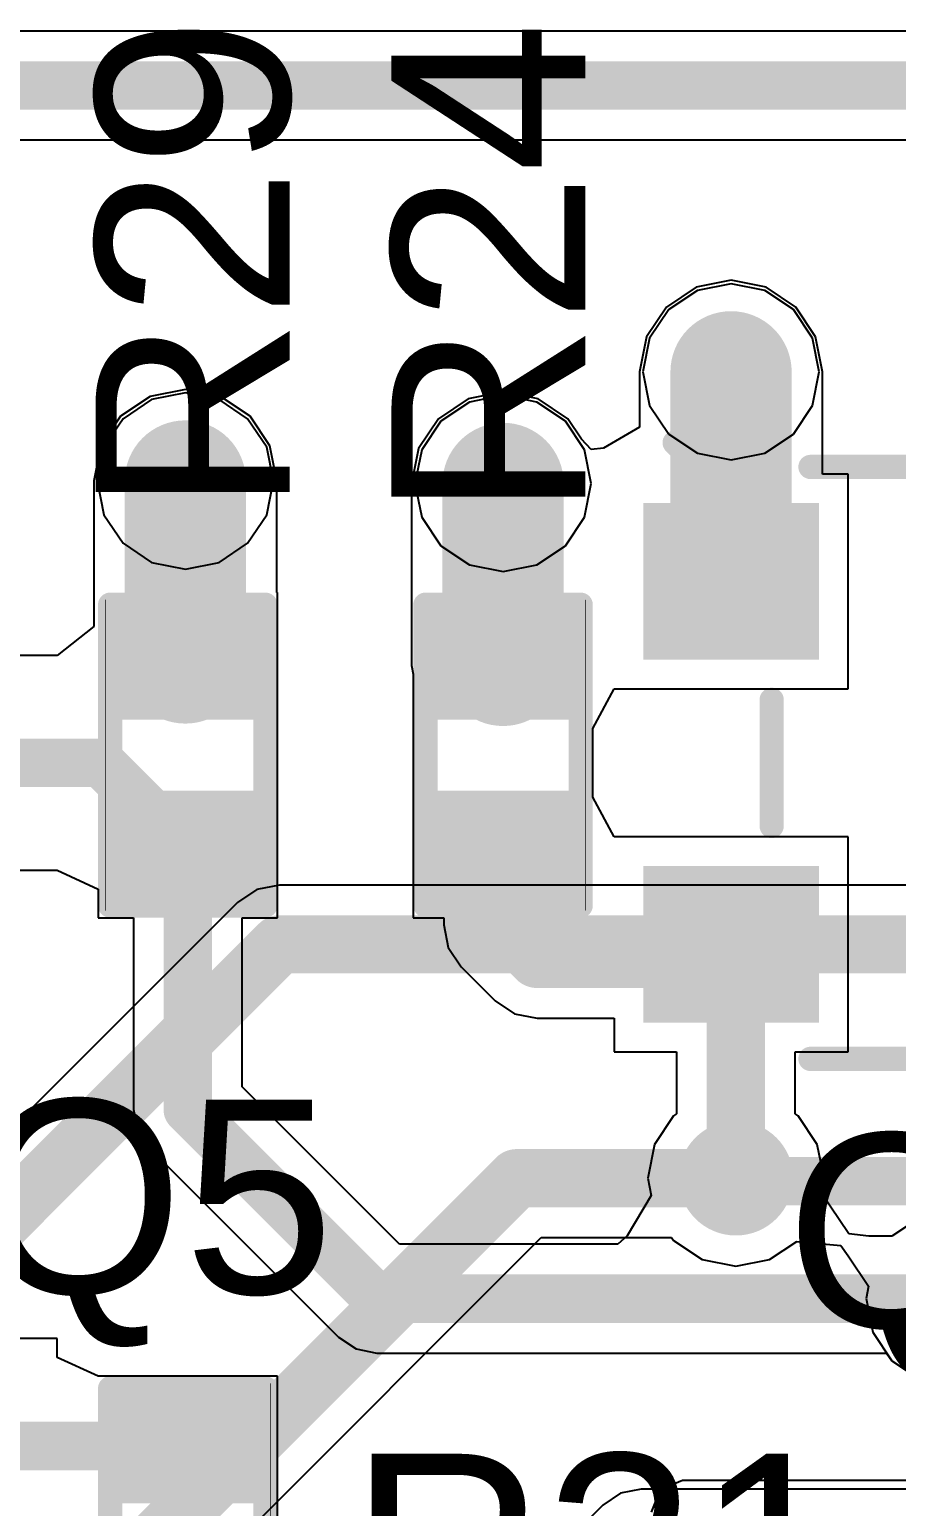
# Model space of a CAD drawing. Header units: millimetres. Extents: x -0.52 to 3.79, y -0.54 to 3.26.
# Drawn here: x 0.3674 to 0.5461, y 2.4982 to 2.8025 of the extents above; entities that cross this region are included whole.
import ezdxf

# ---------------------------------------------------------------- set-up
doc = ezdxf.new("R2010")
doc.units = ezdxf.units.MM
doc.header["$MEASUREMENT"] = 0
for name, color, linetype in [('BottomLayer', 5, 'Continuous'), ('BottomSolder', 6, 'Continuous'), ('TopLayer', 1, 'Continuous'), ('TopOverlay', 2, 'Continuous'), ('TopPaste', 8, 'Continuous'), ('TopSolder', 216, 'Continuous'), ('ViaHoleLayer', 16, 'Continuous')]:
    doc.layers.add(name, color=color, linetype=linetype)
doc.styles.add('Arial', font='', dxfattribs={"height": 0.2})
doc.styles.get('Arial').set_extended_font_data('Arial')

# ---------------------------------------------------------------- blocks, each defined once
blk = doc.blocks.new('R___0402_79')
at = {"layer": 'TopLayer'}
for points in [[(-0.0275, -0.0125), (-0.0275, 0.0125), (-0.0095, 0.0125), (-0.0095, -0.0125)], [(0.0095, -0.0125), (0.0095, 0.0125), (0.0275, 0.0125), (0.0275, -0.0125)]]:
    blk.add_hatch(color=1, dxfattribs=at).paths.add_polyline_path(points)
at = {"layer": 'TopPaste'}
for points in [[(-0.0275, -0.0125), (-0.0275, 0.0125), (-0.0095, 0.0125), (-0.0095, -0.0125)], [(0.0095, -0.0125), (0.0095, 0.0125), (0.0275, 0.0125), (0.0275, -0.0125)]]:
    blk.add_hatch(color=8, dxfattribs=at).paths.add_polyline_path(points)
at = {"layer": 'TopSolder'}
for points in [[(-0.02967, -0.01467), (-0.02967, 0.01467), (-0.00733, 0.01467), (-0.00733, -0.01467)], [(0.00733, -0.01467), (0.00733, 0.01467), (0.02967, 0.01467), (0.02967, -0.01467)]]:
    blk.add_hatch(color=216, dxfattribs=at).paths.add_polyline_path(points)
at = {"layer": 'TopOverlay'}
for points, const_width in [([(-0.031, 0.016), (0.031, 0.016)], 0.005), ([(-0.031, 0.016), (-0.031, -0.016)], 0.005), ([(0.031, 0.016), (0.031, -0.016)], 0.005), ([(-0.031, -0.016), (0.031, -0.016)], 0.005), ([(-0.032, -0.017), (0.032, -0.017)], 0.000127)]:
    blk.add_lwpolyline(points, dxfattribs=dict(at, const_width=const_width))
for points, const_width in [([(-0.03225, 0.016, 1), (-0.02975, 0.016, 1)], 0.0025), ([(-0.03225, 0.016, 1), (-0.02975, 0.016, 1)], 0.0025), ([(0.02975, 0.016, 1), (0.03225, 0.016, 1)], 0.0025), ([(0.02975, 0.016, 1), (0.03225, 0.016, 1)], 0.0025), ([(-0.03225, -0.016, 1), (-0.02975, -0.016, 1)], 0.0025), ([(-0.03225, -0.016, 1), (-0.02975, -0.016, 1)], 0.0025), ([(0.02975, -0.016, 1), (0.03225, -0.016, 1)], 0.0025), ([(0.02975, -0.016, 1), (0.03225, -0.016, 1)], 0.0025), ([(-0.03203, -0.017, 1), (-0.03197, -0.017, 1)], 0.0000635), ([(0.03197, -0.017, 1), (0.03203, -0.017, 1)], 0.0000635)]:
    blk.add_lwpolyline(points, format="xyb", close=True, dxfattribs=dict(at, const_width=const_width))
blk = doc.blocks.new('R___0402_81')
at = {"layer": 'TopLayer'}
for points in [[(-0.0275, -0.0125), (-0.0275, 0.0125), (-0.0095, 0.0125), (-0.0095, -0.0125)], [(0.0095, -0.0125), (0.0095, 0.0125), (0.0275, 0.0125), (0.0275, -0.0125)]]:
    blk.add_hatch(color=1, dxfattribs=at).paths.add_polyline_path(points)
at = {"layer": 'TopPaste'}
for points in [[(-0.0275, -0.0125), (-0.0275, 0.0125), (-0.0095, 0.0125), (-0.0095, -0.0125)], [(0.0095, -0.0125), (0.0095, 0.0125), (0.0275, 0.0125), (0.0275, -0.0125)]]:
    blk.add_hatch(color=8, dxfattribs=at).paths.add_polyline_path(points)
at = {"layer": 'TopSolder'}
for points in [[(-0.02967, -0.01467), (-0.02967, 0.01467), (-0.00733, 0.01467), (-0.00733, -0.01467)], [(0.00733, -0.01467), (0.00733, 0.01467), (0.02967, 0.01467), (0.02967, -0.01467)]]:
    blk.add_hatch(color=216, dxfattribs=at).paths.add_polyline_path(points)
at = {"layer": 'TopOverlay'}
for points, const_width in [([(-0.031, -0.016), (-0.031, 0.016)], 0.005), ([(0.031, 0.016), (-0.031, 0.016)], 0.005), ([(0.031, -0.016), (0.031, 0.016)], 0.005), ([(0.031, -0.016), (-0.031, -0.016)], 0.005), ([(0.032, -0.017), (-0.032, -0.017)], 0.000127)]:
    blk.add_lwpolyline(points, dxfattribs=dict(at, const_width=const_width))
for points, const_width in [([(-0.03225, 0.016, 1), (-0.02975, 0.016, 1)], 0.0025), ([(-0.03225, 0.016, 1), (-0.02975, 0.016, 1)], 0.0025), ([(0.02975, 0.016, 1), (0.03225, 0.016, 1)], 0.0025), ([(0.02975, 0.016, 1), (0.03225, 0.016, 1)], 0.0025), ([(-0.03225, -0.016, 1), (-0.02975, -0.016, 1)], 0.0025), ([(-0.03225, -0.016, 1), (-0.02975, -0.016, 1)], 0.0025), ([(0.02975, -0.016, 1), (0.03225, -0.016, 1)], 0.0025), ([(0.02975, -0.016, 1), (0.03225, -0.016, 1)], 0.0025), ([(-0.03203, -0.017, 1), (-0.03197, -0.017, 1)], 0.0000635), ([(0.03197, -0.017, 1), (0.03203, -0.017, 1)], 0.0000635)]:
    blk.add_lwpolyline(points, format="xyb", close=True, dxfattribs=dict(at, const_width=const_width))
blk = doc.blocks.new('R___0402_86')
at = {"layer": 'TopLayer'}
for points in [[(-0.0275, -0.0125), (-0.0275, 0.0125), (-0.0095, 0.0125), (-0.0095, -0.0125)], [(0.0095, -0.0125), (0.0095, 0.0125), (0.0275, 0.0125), (0.0275, -0.0125)]]:
    blk.add_hatch(color=1, dxfattribs=at).paths.add_polyline_path(points)
at = {"layer": 'TopPaste'}
for points in [[(-0.0275, -0.0125), (-0.0275, 0.0125), (-0.0095, 0.0125), (-0.0095, -0.0125)], [(0.0095, -0.0125), (0.0095, 0.0125), (0.0275, 0.0125), (0.0275, -0.0125)]]:
    blk.add_hatch(color=8, dxfattribs=at).paths.add_polyline_path(points)
at = {"layer": 'TopSolder'}
for points in [[(-0.02967, -0.01467), (-0.02967, 0.01467), (-0.00733, 0.01467), (-0.00733, -0.01467)], [(0.00733, -0.01467), (0.00733, 0.01467), (0.02967, 0.01467), (0.02967, -0.01467)]]:
    blk.add_hatch(color=216, dxfattribs=at).paths.add_polyline_path(points)
at = {"layer": 'TopOverlay'}
for points, const_width in [([(-0.031, 0.016), (-0.031, -0.016)], 0.005), ([(-0.031, 0.016), (0.031, 0.016)], 0.005), ([(0.031, 0.016), (0.031, -0.016)], 0.005), ([(-0.031, -0.016), (0.031, -0.016)], 0.005), ([(-0.032, -0.017), (0.032, -0.017)], 0.000127)]:
    blk.add_lwpolyline(points, dxfattribs=dict(at, const_width=const_width))
for points, const_width in [([(-0.03225, 0.016, 1), (-0.02975, 0.016, 1)], 0.0025), ([(-0.03225, 0.016, 1), (-0.02975, 0.016, 1)], 0.0025), ([(0.02975, 0.016, 1), (0.03225, 0.016, 1)], 0.0025), ([(0.02975, 0.016, 1), (0.03225, 0.016, 1)], 0.0025), ([(-0.03225, -0.016, 1), (-0.02975, -0.016, 1)], 0.0025), ([(-0.03225, -0.016, 1), (-0.02975, -0.016, 1)], 0.0025), ([(0.02975, -0.016, 1), (0.03225, -0.016, 1)], 0.0025), ([(0.02975, -0.016, 1), (0.03225, -0.016, 1)], 0.0025), ([(-0.03203, -0.017, 1), (-0.03197, -0.017, 1)], 0.0000635), ([(0.03197, -0.017, 1), (0.03203, -0.017, 1)], 0.0000635)]:
    blk.add_lwpolyline(points, format="xyb", close=True, dxfattribs=dict(at, const_width=const_width))
blk = doc.blocks.new('S___23_115')
at = {"layer": 'TopLayer'}
for points in [[(-0.01614, 0.05748), (0.01614, 0.05748), (0.01614, 0.02126), (-0.01614, 0.02126)], [(-0.05354, -0.02126), (-0.02126, -0.02126), (-0.02126, -0.05748), (-0.05354, -0.05748)], [(0.02126, -0.02126), (0.05354, -0.02126), (0.05354, -0.05748), (0.02126, -0.05748)]]:
    blk.add_hatch(color=1, dxfattribs=at).paths.add_polyline_path(points)
at = {"layer": 'TopPaste'}
for points in [[(-0.01614, 0.05748), (0.01614, 0.05748), (0.01614, 0.02126), (-0.01614, 0.02126)], [(-0.05354, -0.02126), (-0.02126, -0.02126), (-0.02126, -0.05748), (-0.05354, -0.05748)], [(0.02126, -0.02126), (0.05354, -0.02126), (0.05354, -0.05748), (0.02126, -0.05748)]]:
    blk.add_hatch(color=8, dxfattribs=at).paths.add_polyline_path(points)
at = {"layer": 'TopSolder'}
for points in [[(-0.01614, 0.05748), (0.01614, 0.05748), (0.01614, 0.02126), (-0.01614, 0.02126)], [(-0.05354, -0.02126), (-0.02126, -0.02126), (-0.02126, -0.05748), (-0.05354, -0.05748)], [(0.02126, -0.02126), (0.05354, -0.02126), (0.05354, -0.05748), (0.02126, -0.05748)]]:
    blk.add_hatch(color=216, dxfattribs=at).paths.add_polyline_path(points)
at = {"layer": 'TopOverlay', "const_width": 0.005}
for points in [[(-0.061, -0.023), (-0.061, 0.032)], [(-0.022, 0.032), (-0.061, 0.032)], [(0.061, 0.032), (0.022, 0.032)], [(0.061, -0.023), (0.061, 0.032)], [(0.013, -0.031), (-0.013, -0.031)], [(-0.061, -0.046), (-0.066, -0.041)], [(-0.066, -0.051), (-0.066, -0.041)], [(-0.066, -0.051), (-0.061, -0.046)]]:
    blk.add_lwpolyline(points, dxfattribs=at)
at = {"layer": 'TopOverlay', "const_width": 0.0025}
for points in [[(-0.06225, 0.032, 1), (-0.05975, 0.032, 1)], [(-0.06225, 0.032, 1), (-0.05975, 0.032, 1)], [(-0.02325, 0.032, 1), (-0.02075, 0.032, 1)], [(0.02075, 0.032, 1), (0.02325, 0.032, 1)], [(0.05975, 0.032, 1), (0.06225, 0.032, 1)], [(0.05975, 0.032, 1), (0.06225, 0.032, 1)], [(-0.06225, -0.023, 1), (-0.05975, -0.023, 1)], [(0.05975, -0.023, 1), (0.06225, -0.023, 1)], [(-0.01425, -0.031, 1), (-0.01175, -0.031, 1)], [(0.01175, -0.031, 1), (0.01425, -0.031, 1)], [(-0.06725, -0.041, 1), (-0.06475, -0.041, 1)], [(-0.06725, -0.041, 1), (-0.06475, -0.041, 1)], [(-0.06225, -0.046, 1), (-0.05975, -0.046, 1)], [(-0.06225, -0.046, 1), (-0.05975, -0.046, 1)], [(-0.06725, -0.051, 1), (-0.06475, -0.051, 1)], [(-0.06725, -0.051, 1), (-0.06475, -0.051, 1)]]:
    blk.add_lwpolyline(points, format="xyb", close=True, dxfattribs=at)

msp = doc.modelspace()

# ---------------------------------------------------------------- hatches: boundary and pattern name
at = {"layer": 'BottomLayer'}
h = msp.add_hatch(color=5, dxfattribs=at)
edge = h.paths.add_edge_path()
edge.add_arc((0.512, 2.732), 0.01181, 0, 360)
h = msp.add_hatch(color=5, dxfattribs=at)
edge = h.paths.add_edge_path()
edge.add_arc((0.3995, 2.7095), 0.01181, 0, 360)
h = msp.add_hatch(color=5, dxfattribs=at)
edge = h.paths.add_edge_path()
edge.add_arc((0.465, 2.709), 0.01181, 0, 360)
h = msp.add_hatch(color=5, dxfattribs=at)
edge = h.paths.add_edge_path()
edge.add_arc((0.513, 2.56581), 0.01181, 0, 360)
at = {"layer": 'BottomSolder'}
h = msp.add_hatch(color=6, dxfattribs=at)
edge = h.paths.add_edge_path()
edge.add_arc((0.512, 2.732), 0.00591, 0, 360)
h = msp.add_hatch(color=6, dxfattribs=at)
edge = h.paths.add_edge_path()
edge.add_arc((0.3995, 2.7095), 0.00591, 0, 360)
h = msp.add_hatch(color=6, dxfattribs=at)
edge = h.paths.add_edge_path()
edge.add_arc((0.465, 2.709), 0.00591, 0, 360)
h = msp.add_hatch(color=6, dxfattribs=at)
edge = h.paths.add_edge_path()
edge.add_arc((0.513, 2.56581), 0.00591, 0, 360)
at = {"layer": 'TopLayer'}
h = msp.add_hatch(color=1, dxfattribs=at)
edge = h.paths.add_edge_path()
edge.add_arc((0.512, 2.732), 0.01181, 0, 360)
h = msp.add_hatch(color=1, dxfattribs=at)
edge = h.paths.add_edge_path()
edge.add_arc((0.3995, 2.7095), 0.01181, 0, 360)
h = msp.add_hatch(color=1, dxfattribs=at)
edge = h.paths.add_edge_path()
edge.add_arc((0.465, 2.709), 0.01181, 0, 360)
h = msp.add_hatch(color=1, dxfattribs=at)
edge = h.paths.add_edge_path()
edge.add_arc((0.513, 2.56581), 0.01181, 0, 360)
at = {"layer": 'TopSolder'}
h = msp.add_hatch(color=216, dxfattribs=at)
edge = h.paths.add_edge_path()
edge.add_arc((0.512, 2.732), 0.00591, 0, 360)
h = msp.add_hatch(color=216, dxfattribs=at)
edge = h.paths.add_edge_path()
edge.add_arc((0.3995, 2.7095), 0.00591, 0, 360)
h = msp.add_hatch(color=216, dxfattribs=at)
edge = h.paths.add_edge_path()
edge.add_arc((0.465, 2.709), 0.00591, 0, 360)
h = msp.add_hatch(color=216, dxfattribs=at)
edge = h.paths.add_edge_path()
edge.add_arc((0.513, 2.56581), 0.00591, 0, 360)
at = {"layer": 'ViaHoleLayer'}
h = msp.add_hatch(color=16, dxfattribs=at)
edge = h.paths.add_edge_path()
edge.add_arc((0.512, 2.732), 0.00591, 0, 360)
h = msp.add_hatch(color=16, dxfattribs=at)
edge = h.paths.add_edge_path()
edge.add_arc((0.3995, 2.7095), 0.00591, 0, 360)
h = msp.add_hatch(color=16, dxfattribs=at)
edge = h.paths.add_edge_path()
edge.add_arc((0.465, 2.709), 0.00591, 0, 360)
h = msp.add_hatch(color=16, dxfattribs=at)
edge = h.paths.add_edge_path()
edge.add_arc((0.513, 2.56581), 0.00591, 0, 360)

# ---------------------------------------------------------------- linework, layer by layer
at = {"layer": 'BottomLayer'}
for p, q in [((0.50505, 2.74878), (0.49916, 2.74484)), ((0.512, 2.75016), (0.50505, 2.74878)), ((0.51895, 2.74878), (0.512, 2.75016)), ((0.52484, 2.74484), (0.51895, 2.74878)), ((0.49916, 2.74484), (0.49522, 2.73895)), ((0.52878, 2.73895), (0.52484, 2.74484)), ((0.49522, 2.73895), (0.49384, 2.732)), ((0.53016, 2.732), (0.52878, 2.73895)), ((0.49384, 2.732), (0.49522, 2.72505)), ((0.52878, 2.72505), (0.53016, 2.732)), ((0.3995, 2.72766), (0.39255, 2.72628)), ((0.40645, 2.72628), (0.3995, 2.72766)), ((0.39255, 2.72628), (0.38666, 2.72234)), ((0.41234, 2.72234), (0.40645, 2.72628)), ((0.45805, 2.72578), (0.45216, 2.72184)), ((0.465, 2.72716), (0.45805, 2.72578)), ((0.47195, 2.72578), (0.465, 2.72716)), ((0.47784, 2.72184), (0.47195, 2.72578)), ((0.49522, 2.72505), (0.49916, 2.71916)), ((0.52484, 2.71916), (0.52878, 2.72505)), ((0.38666, 2.72234), (0.38272, 2.71645)), ((0.41628, 2.71645), (0.41234, 2.72234)), ((0.45216, 2.72184), (0.44822, 2.71595)), ((0.48178, 2.71595), (0.47784, 2.72184)), ((0.49916, 2.71916), (0.50505, 2.71522)), ((0.51895, 2.71522), (0.52484, 2.71916)), ((0.38272, 2.71645), (0.38134, 2.7095)), ((0.41766, 2.7095), (0.41628, 2.71645)), ((0.44822, 2.71595), (0.44684, 2.709)), ((0.48316, 2.709), (0.48178, 2.71595)), ((0.50505, 2.71522), (0.512, 2.71384)), ((0.512, 2.71384), (0.51895, 2.71522)), ((0.38134, 2.7095), (0.38272, 2.70255)), ((0.41628, 2.70255), (0.41766, 2.7095)), ((0.44684, 2.709), (0.44822, 2.70205)), ((0.48178, 2.70205), (0.48316, 2.709)), ((0.38272, 2.70255), (0.38666, 2.69666)), ((0.41234, 2.69666), (0.41628, 2.70255)), ((0.44822, 2.70205), (0.45216, 2.69616)), ((0.47784, 2.69616), (0.48178, 2.70205)), ((0.38666, 2.69666), (0.39255, 2.69272)), ((0.40645, 2.69272), (0.41234, 2.69666)), ((0.45216, 2.69616), (0.45805, 2.69222)), ((0.47195, 2.69222), (0.47784, 2.69616)), ((0.39255, 2.69272), (0.3995, 2.69134)), ((0.3995, 2.69134), (0.40645, 2.69272)), ((0.45805, 2.69222), (0.465, 2.69084)), ((0.465, 2.69084), (0.47195, 2.69222)), ((0.41421, 2.6253), (0.41024, 2.62265)), ((0.41889, 2.62623), (0.41421, 2.6253)), ((0.69274, 2.62623), (0.41889, 2.62623)), ((0.41024, 2.62265), (0.31869, 2.5311)), ((0.36765, 2.44835), (0.47288, 2.55358)), ((0.47288, 2.55358), (0.49975, 2.55358)), ((0.49975, 2.55358), (0.50016, 2.55297)), ((0.50016, 2.55297), (0.50605, 2.54903)), ((0.51995, 2.54903), (0.52557, 2.55279)), ((0.52557, 2.55279), (0.53462, 2.55191)), ((0.53462, 2.55191), (0.53615, 2.54982)), ((0.50605, 2.54903), (0.513, 2.54765)), ((0.513, 2.54765), (0.51995, 2.54903)), ((0.53615, 2.54982), (0.54035, 2.54357)), ((0.54035, 2.54357), (0.53984, 2.541)), ((0.53984, 2.541), (0.54122, 2.53405)), ((0.54122, 2.53405), (0.54516, 2.52816)), ((0.54516, 2.52816), (0.55105, 2.52422)), ((0.48921, 2.50087), (0.48557, 2.49843)), ((0.4935, 2.50172), (0.48921, 2.50087)), ((0.66314, 2.50172), (0.4935, 2.50172)), ((0.4935, 2.50172), (0.4935, 2.50172)), ((0.48557, 2.49843), (0.46291, 2.47577))]:
    msp.add_line(p, q, dxfattribs=at)
for points, const_width in [([(0.31508, 2.51019), (0.41889, 2.614)], 0.012), ([(0.41889, 2.614), (0.739, 2.614)], 0.012), ([(0.359, 2.457), (0.46781, 2.56581)], 0.012), ([(0.46781, 2.56581), (0.513, 2.56581)], 0.012), ([(0.513, 2.56519), (0.74738, 2.56519)], 0.01)]:
    msp.add_lwpolyline(points, dxfattribs=dict(at, const_width=const_width))
for points, const_width in [([(0.41589, 2.614, 1), (0.42189, 2.614, 1)], 0.006), ([(0.41589, 2.614, 1), (0.42189, 2.614, 1)], 0.006), ([(0.46481, 2.56581, 1), (0.47081, 2.56581, 1)], 0.006), ([(0.46481, 2.56581, 1), (0.47081, 2.56581, 1)], 0.006), ([(0.51, 2.56581, 1), (0.516, 2.56581, 1)], 0.006), ([(0.5105, 2.56519, 1), (0.5155, 2.56519, 1)], 0.005)]:
    msp.add_lwpolyline(points, format="xyb", close=True, dxfattribs=dict(at, const_width=const_width))
at = {"layer": 'TopLayer'}
for p, q in [((0.55385, 2.80222), (-0.04835, 2.80222)), ((-0.053, 2.77978), (0.57535, 2.77978)), ((0.50478, 2.74943), (0.49866, 2.74534)), ((0.512, 2.75086), (0.50478, 2.74943)), ((0.51922, 2.74943), (0.512, 2.75086)), ((0.52534, 2.74534), (0.51922, 2.74943)), ((0.49866, 2.74534), (0.49457, 2.73922)), ((0.52943, 2.73922), (0.52534, 2.74534)), ((0.49457, 2.73922), (0.49314, 2.732)), ((0.53086, 2.732), (0.52943, 2.73922)), ((0.49314, 2.732), (0.49314, 2.7206)), ((0.53086, 2.71094), (0.53086, 2.732)), ((0.3995, 2.72836), (0.39228, 2.72693)), ((0.40672, 2.72693), (0.3995, 2.72836)), ((0.465, 2.72786), (0.45778, 2.72643)), ((0.47222, 2.72643), (0.465, 2.72786)), ((0.39228, 2.72693), (0.38616, 2.72284)), ((0.41284, 2.72284), (0.40672, 2.72693)), ((0.45778, 2.72643), (0.45166, 2.72234)), ((0.47834, 2.72234), (0.47222, 2.72643)), ((0.38616, 2.72284), (0.38207, 2.71672)), ((0.41693, 2.71672), (0.41284, 2.72284)), ((0.45166, 2.72234), (0.44757, 2.71622)), ((0.48114, 2.71815), (0.47834, 2.72234)), ((0.49314, 2.7206), (0.48573, 2.71625)), ((0.38207, 2.71672), (0.38064, 2.7095)), ((0.41836, 2.7095), (0.41693, 2.71672)), ((0.44757, 2.71622), (0.44614, 2.709)), ((0.48314, 2.71601), (0.48114, 2.71815)), ((0.48573, 2.71625), (0.48314, 2.71601)), ((0.38064, 2.7095), (0.38064, 2.67951)), ((0.41836, 2.6865), (0.41836, 2.7095)), ((0.53611, 2.71094), (0.53086, 2.71094)), ((0.53611, 2.66666), (0.53611, 2.71094)), ((0.44614, 2.709), (0.44614, 2.6715)), ((0.4185, 2.6865), (0.41836, 2.6865)), ((0.4185, 2.6595), (0.4185, 2.6865)), ((0.38064, 2.67951), (0.37311, 2.67354)), ((0.37311, 2.67354), (0.32489, 2.67354)), ((0.44614, 2.6715), (0.4465, 2.66968)), ((0.4465, 2.66968), (0.4465, 2.6495)), ((0.4835, 2.65848), (0.48789, 2.66666)), ((0.48789, 2.66666), (0.49186, 2.66666)), ((0.49186, 2.66666), (0.53611, 2.66666)), ((0.4185, 2.6565), (0.4185, 2.6595)), ((0.4835, 2.6495), (0.4835, 2.65848)), ((0.4185, 2.6495), (0.4185, 2.6565)), ((0.4185, 2.6565), (0.4185, 2.6565)), ((0.4185, 2.6195), (0.4185, 2.6495)), ((0.4185, 2.6495), (0.4185, 2.6495)), ((0.4465, 2.6495), (0.4465, 2.6465)), ((0.4835, 2.64432), (0.4835, 2.6495)), ((0.4465, 2.6465), (0.4465, 2.6195)), ((0.48789, 2.63614), (0.4835, 2.64432)), ((0.53611, 2.63614), (0.48789, 2.63614)), ((0.53611, 2.59186), (0.53611, 2.63614)), ((0.32489, 2.62926), (0.37311, 2.62926)), ((0.37311, 2.62926), (0.3815, 2.62537)), ((0.3815, 2.62537), (0.3815, 2.6195)), ((0.3815, 2.6195), (0.38878, 2.6195)), ((0.38878, 2.6195), (0.38878, 2.58)), ((0.41122, 2.58465), (0.41122, 2.6195)), ((0.41122, 2.6195), (0.4185, 2.6195)), ((0.4465, 2.6195), (0.45276, 2.6195)), ((0.45276, 2.6195), (0.45276, 2.61803)), ((0.45276, 2.61803), (0.4537, 2.61335)), ((0.4537, 2.61335), (0.45635, 2.60938)), ((0.45635, 2.60938), (0.46338, 2.60235)), ((0.46338, 2.60235), (0.46735, 2.5997)), ((0.46735, 2.5997), (0.47203, 2.59876)), ((0.47203, 2.59876), (0.48789, 2.59876)), ((0.48789, 2.59876), (0.48789, 2.59186)), ((0.48789, 2.59186), (0.50076, 2.59186)), ((0.50076, 2.59186), (0.50076, 2.57906)), ((0.52524, 2.57906), (0.52524, 2.59186)), ((0.52524, 2.59186), (0.53611, 2.59186)), ((0.44365, 2.55222), (0.41122, 2.58465)), ((0.38878, 2.58), (0.38878, 2.58)), ((0.38878, 2.58), (0.38964, 2.57571)), ((0.50016, 2.57865), (0.49622, 2.57276)), ((0.50076, 2.57906), (0.50016, 2.57865)), ((0.52584, 2.57865), (0.52524, 2.57906)), ((0.52978, 2.57276), (0.52584, 2.57865)), ((0.38964, 2.57571), (0.39207, 2.57207)), ((0.49622, 2.57276), (0.49484, 2.56581)), ((0.53116, 2.56581), (0.52978, 2.57276)), ((0.39207, 2.57207), (0.43107, 2.53307)), ((0.49484, 2.56581), (0.49556, 2.56222)), ((0.53055, 2.56276), (0.53116, 2.56581)), ((0.49556, 2.56222), (0.49057, 2.55391)), ((0.53629, 2.55433), (0.53055, 2.56276)), ((0.55105, 2.55778), (0.54516, 2.55384)), ((0.49057, 2.55391), (0.48864, 2.55222)), ((0.54041, 2.55387), (0.53629, 2.55433)), ((0.54516, 2.55384), (0.54041, 2.55387)), ((0.48864, 2.55222), (0.44365, 2.55222)), ((0.37311, 2.53274), (0.32489, 2.53274)), ((0.37311, 2.52889), (0.37311, 2.53274)), ((0.43107, 2.53307), (0.43107, 2.53307)), ((0.43107, 2.53307), (0.43471, 2.53064)), ((0.43471, 2.53064), (0.439, 2.52978)), ((0.439, 2.52978), (0.54407, 2.52978)), ((0.54407, 2.52978), (0.54516, 2.52816)), ((0.3815, 2.525), (0.37311, 2.52889)), ((0.54516, 2.52816), (0.55105, 2.52422)), ((0.4185, 2.525), (0.3815, 2.525)), ((0.4185, 2.50236), (0.4185, 2.525)), ((0.4185, 2.495), (0.4185, 2.50236)), ((0.502, 2.50349), (0.49741, 2.50159)), ((0.61509, 2.50349), (0.502, 2.50349)), ((0.49741, 2.50159), (0.49551, 2.497))]:
    msp.add_line(p, q, dxfattribs=at)
for points, const_width in [([(-0.053, 2.791), (0.58, 2.791)], 0.01), ([(0.512, 2.6888), (0.512, 2.732)], 0.025), ([(0.3995, 2.672), (0.3995, 2.7095)], 0.025), ([(0.465, 2.6715), (0.465, 2.709)], 0.025), ([(0.405, 2.6755), (0.40525, 2.67575)], 0.01), ([(0.465, 2.6715), (0.466, 2.6705)], 0.016), ([(0.349, 2.6514), (0.38211, 2.6514)], 0.01), ([(0.38211, 2.6514), (0.3925, 2.64101)], 0.01), ([(0.3925, 2.6385), (0.3925, 2.64101)], 0.01), ([(0.3925, 2.6385), (0.3965, 2.6345)], 0.01), ([(0.3965, 2.6345), (0.4, 2.6345)], 0.01), ([(0.4, 2.58), (0.4, 2.6345)], 0.01), ([(0.465, 2.61803), (0.465, 2.6345)], 0.012), ([(0.465, 2.61803), (0.47203, 2.611)], 0.012), ([(0.509, 2.611), (0.512, 2.614)], 0.012), ([(0.512, 2.614), (0.513, 2.613)], 0.012), ([(0.513, 2.56581), (0.513, 2.613)], 0.012), ([(0.47203, 2.611), (0.509, 2.611)], 0.012), ([(0.4, 2.58), (0.439, 2.541)], 0.01), ([(0.439, 2.541), (0.558, 2.541)], 0.01), ([(0.349, 2.5106), (0.3934, 2.5106)], 0.01)]:
    msp.add_lwpolyline(points, dxfattribs=dict(at, const_width=const_width))
for points, const_width in [([(0.50575, 2.732, 1), (0.51825, 2.732, 1)], 0.0125), ([(0.39325, 2.7095, 1), (0.40575, 2.7095, 1)], 0.0125), ([(0.45875, 2.709, 1), (0.47125, 2.709, 1)], 0.0125), ([(0.50575, 2.6888, 1), (0.51825, 2.6888, 1)], 0.0125), ([(0.39325, 2.672, 1), (0.40575, 2.672, 1)], 0.0125), ([(0.45875, 2.6715, 1), (0.47125, 2.6715, 1)], 0.0125), ([(0.4025, 2.6755, 1), (0.4075, 2.6755, 1)], 0.005), ([(0.40275, 2.67575, 1), (0.40775, 2.67575, 1)], 0.005), ([(0.461, 2.6715, 1), (0.469, 2.6715, 1)], 0.008), ([(0.462, 2.6705, 1), (0.47, 2.6705, 1)], 0.008), ([(0.37961, 2.6514, 1), (0.38461, 2.6514, 1)], 0.005), ([(0.37961, 2.6514, 1), (0.38461, 2.6514, 1)], 0.005), ([(0.39, 2.64101, 1), (0.395, 2.64101, 1)], 0.005), ([(0.39, 2.64101, 1), (0.395, 2.64101, 1)], 0.005), ([(0.39, 2.6385, 1), (0.395, 2.6385, 1)], 0.005), ([(0.39, 2.6385, 1), (0.395, 2.6385, 1)], 0.005), ([(0.394, 2.6345, 1), (0.399, 2.6345, 1)], 0.005), ([(0.394, 2.6345, 1), (0.399, 2.6345, 1)], 0.005), ([(0.3975, 2.6345, 1), (0.4025, 2.6345, 1)], 0.005), ([(0.3975, 2.6345, 1), (0.4025, 2.6345, 1)], 0.005), ([(0.462, 2.6345, 1), (0.468, 2.6345, 1)], 0.006), ([(0.462, 2.61803, 1), (0.468, 2.61803, 1)], 0.006), ([(0.462, 2.61803, 1), (0.468, 2.61803, 1)], 0.006), ([(0.509, 2.614, 1), (0.515, 2.614, 1)], 0.006), ([(0.509, 2.614, 1), (0.515, 2.614, 1)], 0.006), ([(0.51, 2.613, 1), (0.516, 2.613, 1)], 0.006), ([(0.51, 2.613, 1), (0.516, 2.613, 1)], 0.006), ([(0.46903, 2.611, 1), (0.47503, 2.611, 1)], 0.006), ([(0.46903, 2.611, 1), (0.47503, 2.611, 1)], 0.006), ([(0.506, 2.611, 1), (0.512, 2.611, 1)], 0.006), ([(0.506, 2.611, 1), (0.512, 2.611, 1)], 0.006), ([(0.3975, 2.58, 1), (0.4025, 2.58, 1)], 0.005), ([(0.3975, 2.58, 1), (0.4025, 2.58, 1)], 0.005), ([(0.51, 2.56581, 1), (0.516, 2.56581, 1)], 0.006), ([(0.4365, 2.541, 1), (0.4415, 2.541, 1)], 0.005), ([(0.4365, 2.541, 1), (0.4415, 2.541, 1)], 0.005), ([(0.3909, 2.5106, 1), (0.3959, 2.5106, 1)], 0.005)]:
    msp.add_lwpolyline(points, format="xyb", close=True, dxfattribs=dict(at, const_width=const_width))

# ---------------------------------------------------------------- block references
for name, p, rotation in [('S___23_115', (0.55137, 2.6514), 270), ('R___0402_81', (0.4, 2.653), 270), ('R___0402_86', (0.465, 2.653), 90), ('R___0402_79', (0.4, 2.4915), 90)]:
    msp.add_blockref(name, p, dxfattribs=dict(rotation=rotation))

# ---------------------------------------------------------------- texts
at = {"layer": 'TopOverlay', "style": 'Arial'}
for s, p in [('R29', (0.42099, 2.70268)), ('R24', (0.48199, 2.70168))]:
    msp.add_text(s, height=0.04, rotation=90, dxfattribs=at).set_placement(p)
for s, p in [('Q5', (0.35568, 2.54201)), ('Q1', (0.52334, 2.53501)), ('R31', (0.43335, 2.46901))]:
    msp.add_text(s, height=0.04, dxfattribs=at).set_placement(p)

doc.saveas('drawing.dxf')
